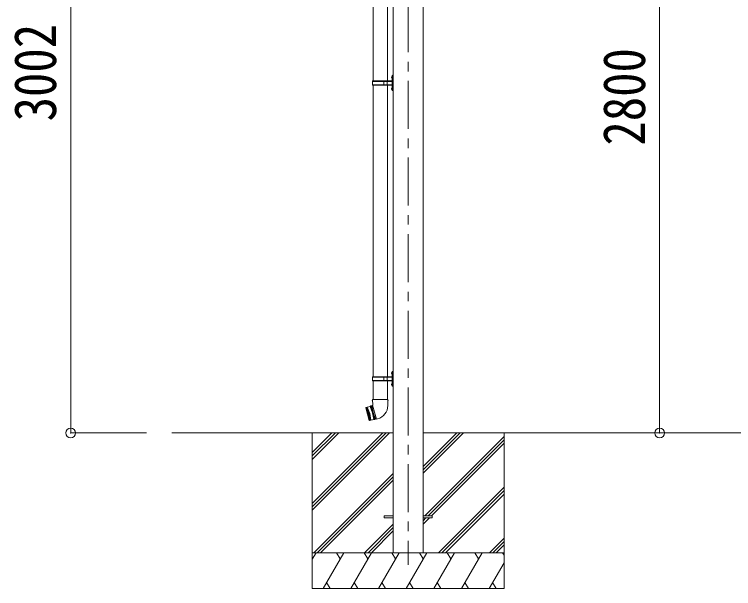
# Model space of a CAD drawing. Units: millimetres at full size, sheet at 1:40. Extents: x -11243 to 11243, y -7760 to 7760.
# Drawn here: x 479 to 3481, y -5252 to -2854 of the extents above; entities that cross this region are included whole.
import ezdxf
from ezdxf.enums import TextEntityAlignment as Align

# ---------------------------------------------------------------- set-up
doc = ezdxf.new("R2010")
doc.units = ezdxf.units.MM
doc.header["$LTSCALE"] = 40
doc.header["$PDMODE"] = 32
doc.header["$PDSIZE"] = 40
doc.linetypes.add('CHAIN1', pattern=[8, 5, -1, 1, -1])
doc.layers.add('0-3_ELV2', color=7, linetype='Continuous', lineweight=9)
doc.layers.add('0-6_OTH_LINE', color=6, linetype='Continuous', lineweight=9)
doc.styles.add('ＭＳ ゴシック', font='')
doc.styles.get('ＭＳ ゴシック').set_extended_font_data('MS Gothic')

msp = doc.modelspace()

# ---------------------------------------------------------------- linework, layer by layer
at = {"layer": '0-3_ELV2', "color": 5, "linetype": 'CHAIN1'}
msp.add_line((2122.57, -1531.69), (2122.57, -5152.13), dxfattribs=at)
at = {"layer": '0-3_ELV2', "color": 4}
for p, q in [((2060.07, -1802.62), (2060.07, -5101.52)), ((2185.07, -1802.62), (2185.07, -5101.52)), ((2022.57, -4947.02), (2060.07, -4947.02)), ((2022.57, -4947.02), (2022.57, -4956.02)), ((2185.07, -4947.02), (2222.57, -4947.02)), ((2222.57, -4947.02), (2222.57, -4956.02)), ((2022.57, -4956.02), (2060.07, -4956.02)), ((2185.07, -4956.02), (2222.57, -4956.02))]:
    msp.add_line(p, q, dxfattribs=at)
at = {"layer": '0-3_ELV2'}
for p, q in [((1976.22, -2019.52), (1976.22, -3131.52)), ((2035.92, -2019.52), (2035.92, -3131.52)), ((2053.77, -3114.37), (2055.82, -3115.37)), ((2055.04, -3112.37), (2055.67, -3112.37)), ((2055.04, -3112.37), (2055.04, -3120.67)), ((2055.04, -3120.67), (2055.67, -3120.67)), ((2055.67, -3112.37), (2056.07, -3112.77)), ((2055.82, -3115.37), (2056.43, -3116.52)), ((2058.07, -3108.02), (2056.07, -3110.02)), ((2056.07, -3110.02), (2056.07, -3171.02)), ((2058.07, -3108.02), (2058.07, -3173.02)), ((2058.07, -3108.02), (2060.07, -3108.02)), ((2060.07, -3173.02), (2060.07, -3108.02)), ((1973.07, -3133.52), (1974.07, -3131.52)), ((1973.07, -3147.52), (1973.07, -3133.52)), ((2021.57, -3133.52), (1973.07, -3133.52)), ((1973.07, -3147.52), (1974.07, -3149.52)), ((2021.57, -3147.52), (1973.07, -3147.52)), ((2055.57, -3131.52), (1974.07, -3131.52)), ((1974.07, -3149.52), (2055.57, -3149.52)), ((1976.22, -3149.52), (1976.22, -4366.52)), ((2021.57, -3149.52), (2021.57, -3131.52)), ((2022.32, -3131.52), (2024.32, -3133.52)), ((2022.32, -3149.52), (2024.32, -3147.52)), ((2055.57, -3133.52), (2024.32, -3133.52)), ((2055.57, -3147.52), (2024.32, -3147.52)), ((2034.7, -3133.52), (2032.7, -3131.52)), ((2034.7, -3147.52), (2032.7, -3149.52)), ((2034.7, -3147.52), (2034.7, -3133.52)), ((2035.92, -3149.52), (2035.92, -4366.52)), ((2053.77, -3162.37), (2055.82, -3163.37)), ((2055.04, -3160.37), (2055.67, -3160.37)), ((2055.04, -3160.37), (2055.04, -3168.67)), ((2055.04, -3168.67), (2055.67, -3168.67)), ((2055.67, -3160.37), (2055.67, -3168.67)), ((2055.67, -3160.37), (2056.07, -3160.77)), ((2055.67, -3168.67), (2056.07, -3168.27)), ((2055.82, -3163.37), (2056.43, -3164.52)), ((2056.07, -3171.02), (2058.07, -3173.02)), ((2060.07, -3173.02), (2058.07, -3173.02)), ((2053.77, -4349.37), (2055.82, -4350.37)), ((2055.04, -4347.37), (2055.67, -4347.37)), ((2055.04, -4347.37), (2055.04, -4355.67)), ((2055.67, -4347.37), (2056.07, -4347.77)), ((2055.82, -4350.37), (2056.43, -4351.52)), ((2058.07, -4343.02), (2056.07, -4345.02)), ((2056.07, -4345.02), (2056.07, -4406.02)), ((2058.07, -4343.02), (2058.07, -4408.02)), ((2058.07, -4343.02), (2060.07, -4343.02)), ((2060.07, -4408.02), (2060.07, -4343.02)), ((1973.07, -4368.52), (1974.07, -4366.52)), ((1973.07, -4382.52), (1973.07, -4368.52)), ((2021.57, -4368.52), (1973.07, -4368.52)), ((2055.57, -4366.52), (1974.07, -4366.52)), ((2021.57, -4384.52), (2021.57, -4366.52)), ((2022.32, -4366.52), (2024.32, -4368.52)), ((2055.57, -4368.52), (2024.32, -4368.52)), ((2034.7, -4368.52), (2032.7, -4366.52)), ((2034.7, -4382.52), (2034.7, -4368.52)), ((2055.04, -4355.67), (2055.67, -4355.67)), ((1973.07, -4382.52), (1974.07, -4384.52)), ((2021.57, -4382.52), (1973.07, -4382.52)), ((1974.07, -4384.52), (2055.57, -4384.52)), ((1976.22, -4384.52), (1976.22, -4462.39)), ((2022.32, -4384.52), (2024.32, -4382.52)), ((2055.57, -4382.52), (2024.32, -4382.52)), ((2034.7, -4382.52), (2032.7, -4384.52)), ((2035.92, -4384.52), (2035.92, -4462.39)), ((2053.77, -4397.37), (2055.82, -4398.37)), ((2055.04, -4395.37), (2055.67, -4395.37)), ((2055.04, -4395.37), (2055.04, -4403.67)), ((2055.04, -4403.67), (2055.67, -4403.67)), ((2055.67, -4395.37), (2055.67, -4403.67)), ((2055.67, -4395.37), (2056.07, -4395.77)), ((2055.67, -4403.67), (2056.07, -4403.27)), ((2055.82, -4398.37), (2056.43, -4399.52)), ((2056.07, -4406.02), (2058.07, -4408.02)), ((2060.07, -4408.02), (2058.07, -4408.02)), ((1974.37, -4462.39), (1972.67, -4466.89)), ((1974.4, -4467.39), (1972.67, -4466.89)), ((2037.77, -4462.39), (1974.37, -4462.39)), ((1974.37, -4462.39), (1974.51, -4485.63)), ((2037.77, -4462.39), (2037.62, -4487.39)), ((1945.79, -4495.92), (1946.14, -4495.3)), ((1945.79, -4495.92), (1960.1, -4549.33)), ((1964.01, -4490.52), (1946.14, -4495.3)), ((1960.72, -4549.69), (1946.14, -4495.3)), ((1950.01, -4494.27), (1964.58, -4548.65)), ((1954.4, -4522.24), (1950.01, -4494.27)), ((1951.94, -4493.75), (1966.51, -4548.13)), ((1962.12, -4520.17), (1951.94, -4493.75)), ((1966.65, -4488.77), (1964.01, -4490.52)), ((1966.65, -4488.77), (1968.58, -4488.26)), ((1981.74, -4545.09), (1966.65, -4488.77)), ((1971.55, -4487.72), (1968.58, -4488.26)), ((1968.58, -4488.26), (1983.67, -4544.57)), ((1974.44, -4486.94), (1971.55, -4487.72)), ((1971.55, -4487.72), (1976.13, -4516.41)), ((1974.51, -4485.63), (1974.12, -4485.74)), ((1974.12, -4485.74), (1989.73, -4543.98)), ((1954.4, -4522.24), (1964.58, -4548.65)), ((1962.12, -4520.17), (1966.51, -4548.13)), ((1986.51, -4543.55), (1976.13, -4516.41)), ((1960.72, -4549.69), (1960.1, -4549.33)), ((1978.58, -4544.9), (1960.72, -4549.69)), ((1981.74, -4545.09), (1978.58, -4544.9)), ((1981.74, -4545.09), (1983.67, -4544.57)), ((1986.51, -4543.55), (1983.67, -4544.57)), ((1989.4, -4542.77), (1986.51, -4543.55)), ((1989.73, -4543.98), (1994.64, -4542.67)), ((1135.79, -4601.52), (2060.07, -4601.52)), ((1722.57, -4601.52), (1722.57, -5251.52)), ((1722.57, -4895.7), (2016.75, -4601.52)), ((1722.57, -4909.84), (2030.9, -4601.52)), ((1722.57, -4923.98), (2045.04, -4601.52)), ((1722.57, -4711.85), (1832.91, -4601.52)), ((1722.57, -4697.71), (1818.76, -4601.52)), ((1722.57, -4683.57), (1804.62, -4601.52)), ((2185.07, -4769.85), (2353.41, -4601.52)), ((2185.07, -4755.71), (2339.26, -4601.52)), ((2185.07, -4741.57), (2325.12, -4601.52)), ((2185.07, -4601.52), (4060.07, -4601.52)), ((2191.75, -4947.02), (2522.57, -4616.2)), ((2522.57, -4601.52), (2522.57, -5251.52)), ((2205.89, -4947.02), (2522.57, -4630.34)), ((2220.03, -4947.02), (2522.57, -4644.48)), ((1728.88, -5101.52), (2060.07, -4770.33)), ((1743.02, -5101.52), (2060.07, -4784.47)), ((1757.17, -5101.52), (2060.07, -4798.62)), ((2249.38, -5101.52), (2522.57, -4828.33)), ((2263.52, -5101.52), (2522.57, -4842.47)), ((2277.67, -5101.52), (2522.57, -4856.62)), ((2060.07, -4982.46), (1941.01, -5101.52)), ((2185.07, -4981.98), (2211.03, -4956.02)), ((2185.07, -4967.84), (2196.89, -4956.02)), ((1955.16, -5101.52), (2060.07, -4996.6)), ((1969.3, -5101.52), (2060.07, -5010.75)), ((2461.51, -5101.52), (2522.57, -5040.46)), ((2475.66, -5101.52), (2522.57, -5054.6)), ((2489.8, -5101.52), (2522.57, -5068.75)), ((2522.57, -5101.52), (1722.57, -5101.52)), ((1722.57, -5129.02), (1738.45, -5101.52)), ((1767.32, -5251.52), (1853.92, -5101.52)), ((1838.92, -5127.5), (1823.92, -5101.52)), ((1882.79, -5251.52), (1969.39, -5101.52)), ((1954.39, -5127.5), (1939.39, -5101.52)), ((1998.26, -5251.52), (2084.86, -5101.52)), ((2069.86, -5127.5), (2054.86, -5101.52)), ((2113.73, -5251.52), (2200.33, -5101.52)), ((2185.33, -5127.5), (2170.33, -5101.52)), ((2229.2, -5251.52), (2315.8, -5101.52)), ((2300.8, -5127.5), (2285.8, -5101.52)), ((2344.67, -5251.52), (2431.27, -5101.52)), ((2401.27, -5101.52), (2416.27, -5127.5)), ((2516.74, -5101.52), (2522.57, -5111.62)), ((2460.14, -5251.52), (2522.57, -5143.38)), ((1722.57, -5251.52), (2522.57, -5251.52)), ((1782.32, -5225.54), (1797.32, -5251.52)), ((1897.79, -5225.54), (1912.79, -5251.52)), ((2013.26, -5225.54), (2028.26, -5251.52)), ((2128.73, -5225.54), (2143.73, -5251.52)), ((2244.2, -5225.54), (2259.2, -5251.52)), ((2359.67, -5225.54), (2374.67, -5251.52)), ((2475.14, -5225.54), (2490.14, -5251.52))]:
    msp.add_line(p, q, dxfattribs=at)
at = {"layer": '0-3_ELV2', "color": 6}
for p, q in [((714.1, -4601.52), (1030.34, -4601.52)), ((3171.96, -4601.52), (2531.94, -4601.52))]:
    msp.add_line(p, q, dxfattribs=at)
at = {"layer": '0-3_ELV2'}
for points in [[(2053.77, -3118.67), (2055.82, -3117.67), (2056.43, -3116.52)], [(2055.67, -3112.37), (2055.67, -3120.67), (2056.07, -3120.27)], [(2053.77, -3166.67), (2055.82, -3165.67), (2056.43, -3164.52)], [(2053.77, -4353.67), (2055.82, -4352.67), (2056.43, -4351.52)], [(2055.67, -4347.37), (2055.67, -4355.67), (2056.07, -4355.27)], [(2053.77, -4401.67), (2055.82, -4400.67), (2056.43, -4399.52)], [(2037.77, -4462.39), (2039.27, -4466.89), (2037.74, -4467.39)], [(1964.01, -4490.52), (1974.2, -4516.93), (1978.58, -4544.9)]]:
    msp.add_lwpolyline(points, dxfattribs=at)
for centre, radius, start, end in [((2059.37, -3116.52), 6, 136.21765, 223.78235), ((2055.57, -3131.02), 0.5, 270, 0), ((2055.57, -3133.02), 0.5, 270, 0), ((2055.57, -3148.02), 0.5, 0, 90), ((2055.57, -3150.02), 0.5, 0, 90), ((2059.37, -3164.52), 6, 136.21765, 223.78235), ((2059.37, -4351.52), 6, 136.21765, 223.78235), ((2055.57, -4366.02), 0.5, 270, 0), ((2055.57, -4368.02), 0.5, 270, 0), ((2059.37, -4399.52), 6, 136.21765, 223.78235), ((2055.57, -4383.02), 0.5, 0, 90), ((2055.57, -4385.02), 0.5, 0, 90), ((1979.63, -4486.64), 58, 285, 359.65623)]:
    msp.add_arc(centre, radius, start, end, dxfattribs=at)
at = {"layer": '0-3_ELV2', "color": 6}
for p in [(714.1, -4601.52), (3171.96, -4601.52)]:
    msp.add_point(p, dxfattribs=at)
at = {"layer": '0-6_OTH_LINE'}
for p, q in [((714.1, -4601.52), (714.1, -1599.28)), ((3171.96, -1801.52), (3171.96, -4601.52))]:
    msp.add_line(p, q, dxfattribs=at)

# ---------------------------------------------------------------- texts
at = {"layer": '0-3_ELV2', "style": 'ＭＳ ゴシック', "width": 0.85}
for s, p in [('3002', (706.1, -3300.4)), ('2800', (3163.96, -3401.52))]:
    msp.add_text(s, height=176, rotation=90, dxfattribs=at).set_placement(p, align=Align.BOTTOM_LEFT)

doc.saveas('drawing.dxf')
